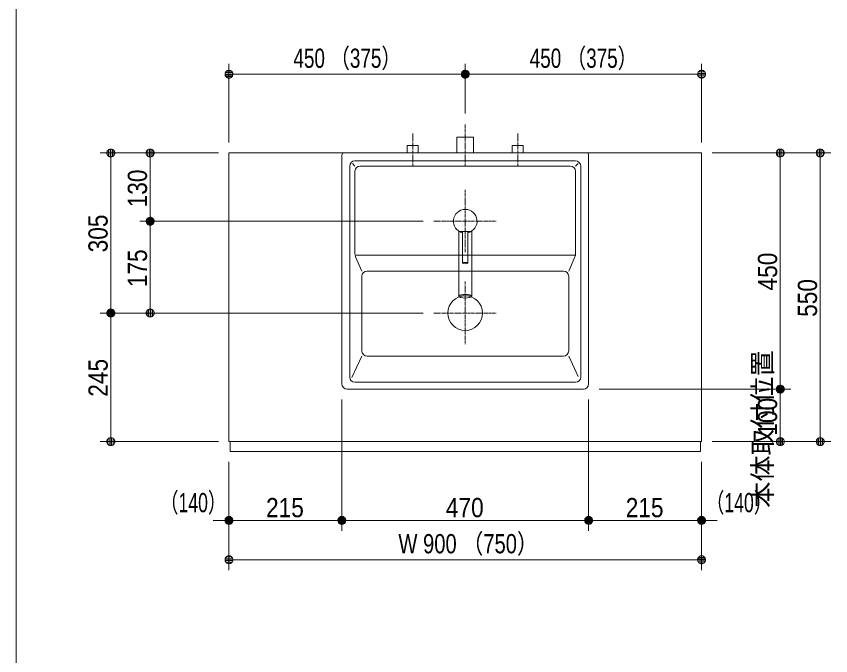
# Model space of a CAD drawing. Units: millimetres, scale not verified. Extents: x -6062 to 6062, y -3045 to 3045.
# Drawn here: x -2922 to -1372, y -778 to 440 of the extents above; entities that cross this region are included whole.
import ezdxf
from ezdxf.enums import TextEntityAlignment as Align

# ---------------------------------------------------------------- set-up
doc = ezdxf.new("R2010")
doc.units = ezdxf.units.MM
doc.header["$LTSCALE"] = 20
doc.linetypes.add('CHAIN1', pattern=[8, 5, -1, 1, -1])
for name, color, linetype, lineweight in [('0-0_1図面枠', 7, 'Continuous', 9), ('0-1_2寸法-1', 7, 'Continuous', 9), ('0-2_0', 7, 'Continuous', 9), ('0-3_2寸法-2', 7, 'Continuous', 9), ('0-4_5ボウル・キャビネット', 7, 'Continuous', 9), ('0-5_4給排水', 7, 'Continuous', 9)]:
    doc.layers.add(name, color=color, linetype=linetype, lineweight=lineweight)
doc.styles.add('ＭＳ Ｐゴシック', font='')
doc.styles.get('ＭＳ Ｐゴシック').set_extended_font_data('MS PGothic')

# ---------------------------------------------------------------- blocks, each defined once
blk = doc.blocks.new('グループ-4')
at = {"layer": '0-0_1図面枠'}
blk.add_line((-22700, 41000), (-22700, -48600), dxfattribs=at)
blk = doc.blocks.new('_Dot')
at = {"layer": '0-2_0'}
for p, q in [((-10, 0), (-20, 0)), ((9.78, 2), (-9.78, 2)), ((7.99, 6), (-7.99, 6)), ((9.16, -3.98), (-9.16, -3.98)), ((6, -7.98), (-6, -7.98))]:
    blk.add_line(p, q, dxfattribs=at)
for points in [[(10, 0), (9.92, 1.25), (9.69, 2.49), (9.3, 3.68), (8.76, 4.82), (8.09, 5.88), (7.29, 6.85), (6.37, 7.71), (5.36, 8.44), (4.26, 9.05), (3.09, 9.51), (1.87, 9.82), (0.63, 9.98), (-0.63, 9.98), (-1.87, 9.82), (-3.09, 9.51), (-4.26, 9.05), (-5.36, 8.44), (-6.37, 7.71), (-7.29, 6.85), (-8.09, 5.88), (-8.76, 4.82), (-9.3, 3.68), (-9.69, 2.49), (-9.92, 1.25), (-10, 0), (0, 0)], [(-10, 0), (-9.92, -1.25), (-9.69, -2.49), (-9.3, -3.68), (-8.76, -4.82), (-8.09, -5.88), (-7.29, -6.85), (-6.37, -7.71), (-5.36, -8.44), (-4.26, -9.05), (-3.09, -9.51), (-1.87, -9.82), (-0.63, -9.98), (0.63, -9.98), (1.87, -9.82), (3.09, -9.51), (4.26, -9.05), (5.36, -8.44), (6.37, -7.71), (7.29, -6.85), (8.09, -5.88), (8.76, -4.82), (9.3, -3.68), (9.69, -2.49), (9.92, -1.25), (10, 0), (0, 0)]]:
    blk.add_lwpolyline(points, close=True, dxfattribs=at)
blk = doc.blocks.new('グループ-38')
at = {"layer": '0-4_5ボウル・キャビネット'}
for p, q in [((-10300, 3520), (-10300, -5200)), ((-980, 3600), (-10220, 3600)), ((-900, -5200), (-900, 3520)), ((-9800, 3100), (-9892.5, 3192.5)), ((-1400, 3300), (-9800, 3300)), ((-1400, 3100), (-1300, 3200)), ((-10000, 3100), (-10000, -4940)), ((-9800, 2900), (-9800, -237.8)), ((-1600, 3100), (-9600, 3100)), ((-1400, -237.8), (-1400, 2900)), ((-1200, -4940), (-1200, 3100)), ((-9754, -300), (-1406.5, -300)), ((-9775.3, -357.1), (-9540, -900)), ((-1660, -900), (-1424.7, -357.1)), ((-1860, -900), (-9340, -900)), ((-9540, -1100), (-9540, -3940)), ((-1660, -3940), (-1660, -1100)), ((-9914.6, -4954.3), (-9540, -4140)), ((-9340, -4140), (-1860, -4140)), ((-1660, -4140), (-1299.5, -4923.8)), ((-9800, -5140), (-1400, -5140)), ((-10100, -5400), (-1100, -5400))]:
    blk.add_line(p, q, dxfattribs=at)
at = {"layer": '0-4_5ボウル・キャビネット', "linetype": 'CHAIN1'}
for p, q in [((-5600, -1300), (-5600, -3700)), ((-6800, -2500), (-4400, -2500))]:
    blk.add_line(p, q, dxfattribs=at)
at = {"layer": '0-4_5ボウル・キャビネット'}
blk.add_circle((-5600, -2500), 660, dxfattribs=at)
for centre, radius, start, end in [((-10220, 3520), 80, 90, 180), ((-980, 3520), 80, 0, 90), ((-9800, 3100), 200, 90, 180), ((-1400, 3100), 200, 0, 90), ((-9600, 2900), 200, 90, 180), ((-1600, 2900), 200, 0, 90), ((-9500, -237.8), 300, 180, 203.42869), ((-1700, -237.8), 300, 336.57131, 0), ((-9340, -1100), 200, 90, 180), ((-1860, -1100), 200, 0, 90), ((-9340, -3940), 200, 180, 270), ((-1860, -3940), 200, 270, 0), ((-9800, -4940), 200, 180, 270), ((-1400, -4940), 200, 270, 0), ((-10100, -5200), 200, 180, 270), ((-1100, -5200), 200, 270, 0)]:
    blk.add_arc(centre, radius, start, end, dxfattribs=at)
blk = doc.blocks.new('グループ-39')
at = {"layer": '0-5_4給排水', "linetype": 'CHAIN1'}
for p, q in [((-5600, 2200), (-5600, -200)), ((-6800, 1000), (-4400, 1000))]:
    blk.add_line(p, q, dxfattribs=at)
at = {"layer": '0-5_4給排水'}
blk.add_line((-5375.5, 610), (-5824.5, 610), dxfattribs=at)
for points in [[(-5850, -514.9), (-5850, -463), (-5850, -411.2), (-5850, -359.3), (-5850, -307.5), (-5850, -255.6), (-5850, -203.8), (-5850, -151.9), (-5850, -100.1), (-5850, -48.2), (-5850, 3.6), (-5850, 55.5), (-5850, 107.3), (-5850, 159.2), (-5850, 211), (-5850, 262.9), (-5850, 314.7), (-5850, 366.6), (-5850, 418.4), (-5850, 470.3), (-5850, 522.1), (-5850, 574), (-5850, 625.8)], [(-5350, 625.8), (-5350, 574), (-5350, 522.1), (-5350, 470.3), (-5350, 418.4), (-5350, 366.6), (-5350, 314.7), (-5350, 262.9), (-5350, 211), (-5350, 159.2), (-5350, 107.3), (-5350, 55.5), (-5350, 3.6), (-5350, -48.2), (-5350, -100.1), (-5350, -151.9), (-5350, -203.8), (-5350, -255.6), (-5350, -307.5), (-5350, -359.3), (-5350, -411.2), (-5350, -463), (-5350, -514.9), (-5350, -566.7), (-5350, -618.6), (-5350, -670.4), (-5350, -722.3), (-5350, -774.1), (-5350, -826), (-5350, -877.8), (-5350, -929.7), (-5350, -981.5), (-5350, -1033.4), (-5350, -1085.2), (-5350, -1137.1), (-5350, -1188.9), (-5350, -1240.8), (-5350, -1292.6), (-5350, -1344.5), (-5350, -1396.3)], [(-5700, 211.2), (-5700, 232), (-5700, 252.8), (-5700, 273.5), (-5700, 294.3), (-5700, 315.1), (-5700, 335.9), (-5700, 356.7), (-5700, 377.5), (-5700, 398.3), (-5700, 419), (-5700, 439.8), (-5700, 460.6), (-5700, 481.4), (-5700, 502.2), (-5700, 523), (-5700, 543.8), (-5700, 564.5), (-5700, 585.3), (-5700, 606.1), (-5683.1, 610), (-5662.3, 610), (-5641.5, 610), (-5620.7, 610), (-5600, 610), (-5579.2, 610), (-5558.4, 610), (-5537.6, 610), (-5516.8, 610), (-5500, 606), (-5500, 585.2), (-5500, 564.5), (-5500, 543.7), (-5500, 522.9), (-5500, 502.1), (-5500, 481.3), (-5500, 460.5), (-5500, 439.7), (-5500, 419), (-5500, 398.2)], [(-5500, 398.2), (-5500, 377.4), (-5500, 356.6), (-5500, 335.8), (-5500, 315), (-5500, 294.2), (-5500, 273.5), (-5500, 252.7), (-5500, 231.9), (-5500, 211.1), (-5500, 190.3), (-5500, 169.5), (-5500, 148.7), (-5500, 128), (-5500, 107.2), (-5500, 86.4), (-5500, 65.6), (-5500, 44.8), (-5500, 24), (-5500, 3.2), (-5500, -17.5), (-5500, -38.3), (-5500, -59.1), (-5500, -79.9), (-5500, -100.7), (-5500, -121.5), (-5500, -142.3), (-5500, -163), (-5500, -183.8), (-5500, -204.6), (-5500, -225.4), (-5500, -246.2), (-5500, -267), (-5500, -287.8), (-5500, -308.5), (-5500, -329.3), (-5500, -350.1), (-5500, -370.9), (-5500, -391.7), (-5500, -412.5)], [(-5700, -599.5), (-5700, -578.7), (-5700, -557.9), (-5700, -537.1), (-5700, -516.3), (-5700, -495.5), (-5700, -474.8), (-5700, -454), (-5700, -433.2), (-5700, -412.4), (-5700, -391.6), (-5700, -370.8), (-5700, -350), (-5700, -329.2), (-5700, -308.5), (-5700, -287.7), (-5700, -266.9), (-5700, -246.1), (-5700, -225.3), (-5700, -204.5), (-5700, -183.7), (-5700, -163), (-5700, -142.2), (-5700, -121.4), (-5700, -100.6), (-5700, -79.8), (-5700, -59), (-5700, -38.2), (-5700, -17.5), (-5700, 3.3), (-5700, 24.1), (-5700, 44.9), (-5700, 65.7), (-5700, 86.5), (-5700, 107.3), (-5700, 128), (-5700, 148.8), (-5700, 169.6), (-5700, 190.4), (-5700, 211.2)], [(-5350, -1396.3), (-5350, -1448.2), (-5350, -1500), (-5350, -1551.9), (-5350, -1603.7), (-5350, -1655.6), (-5350, -1707.4), (-5350, -1759.3), (-5350, -1811.1), (-5350, -1863), (-5423.5, -1908.5), (-5600, -1927.3), (-5776.5, -1908.5), (-5850, -1863), (-5850, -1811.1), (-5850, -1759.3), (-5850, -1707.4), (-5850, -1655.6), (-5850, -1603.7), (-5850, -1551.9), (-5850, -1500), (-5850, -1448.2), (-5850, -1396.3), (-5850, -1344.5), (-5850, -1292.6), (-5850, -1240.8), (-5850, -1188.9), (-5850, -1137.1), (-5850, -1085.2), (-5850, -1033.4), (-5850, -981.5), (-5850, -929.7), (-5850, -877.8), (-5850, -826), (-5850, -774.1), (-5850, -722.3), (-5850, -670.4), (-5850, -618.6), (-5850, -566.7), (-5850, -514.9)], [(-5500, -412.5), (-5500, -433.3), (-5500, -454), (-5500, -474.8), (-5500, -495.6), (-5500, -516.4), (-5500, -537.2), (-5500, -558), (-5500, -578.8), (-5500, -599.5), (-5529.4, -617.8), (-5600.1, -625.3), (-5670.8, -617.8), (-5700, -599.5), (-5700, -599.5), (-5699.9, -598.4), (-5699.7, -597.4), (-5699.3, -596.4), (-5698.8, -595.4), (-5698.1, -594.4), (-5697.3, -593.4), (-5696.3, -592.4), (-5695.2, -591.5), (-5693.9, -590.5), (-5692.5, -589.6), (-5690.9, -588.7), (-5689.1, -587.7), (-5687.3, -586.8), (-5685.2, -585.9), (-5683.1, -585.1), (-5680.9, -584.2), (-5678.5, -583.4), (-5676, -582.6), (-5673.4, -581.9), (-5670.8, -581.2), (-5668, -580.5), (-5665, -579.8), (-5662, -579.1), (-5658.9, -578.5), (-5655.6, -578)], [(-5655.6, -578), (-5652.3, -577.4), (-5648.8, -576.9), (-5645.3, -576.4), (-5641.8, -575.9), (-5638.2, -575.5), (-5634.5, -575.2), (-5630.9, -574.8), (-5627.1, -574.5), (-5623.4, -574.3), (-5619.6, -574.1), (-5615.8, -573.9), (-5611.9, -573.8), (-5608, -573.7), (-5604, -573.6), (-5600, -573.6), (-5596, -573.6), (-5592, -573.7), (-5588.1, -573.8), (-5584.2, -573.9), (-5580.4, -574.1), (-5576.6, -574.3), (-5572.9, -574.5), (-5569.1, -574.8), (-5565.5, -575.2), (-5561.8, -575.5), (-5558.2, -575.9), (-5554.7, -576.4), (-5551.2, -576.9), (-5547.7, -577.4), (-5544.4, -578), (-5541.1, -578.5), (-5538, -579.1), (-5535, -579.8), (-5532, -580.5), (-5529.2, -581.2), (-5526.6, -581.9), (-5524, -582.6), (-5521.5, -583.4), (-5519.1, -584.2)], [(-5519.1, -584.2), (-5516.9, -585.1), (-5514.8, -585.9), (-5512.7, -586.8), (-5510.9, -587.7), (-5509.1, -588.7), (-5507.5, -589.6), (-5506.1, -590.5), (-5504.8, -591.5), (-5503.7, -592.4), (-5502.7, -593.4), (-5501.9, -594.4), (-5501.2, -595.4), (-5500.7, -596.4), (-5500.3, -597.4), (-5500.1, -598.4), (-5500, -599.5), (-5500, -599.5)], [(-5850, -1862.6), (-5849.8, -1860), (-5849.2, -1857.5), (-5848.3, -1854.9), (-5847, -1852.4), (-5845.3, -1850), (-5843.2, -1847.5), (-5840.8, -1845.1), (-5837.9, -1842.7), (-5834.7, -1840.3), (-5831.2, -1837.9), (-5827.2, -1835.6), (-5822.9, -1833.3), (-5818.2, -1831), (-5813.1, -1828.8), (-5807.7, -1826.6), (-5802.1, -1824.5), (-5796.2, -1822.5), (-5790.1, -1820.5), (-5783.6, -1818.7), (-5776.9, -1816.8), (-5769.9, -1815.1), (-5762.6, -1813.4), (-5755.1, -1811.8), (-5747.2, -1810.3), (-5739.1, -1808.9), (-5730.7, -1807.5), (-5722.1, -1806.2), (-5713.3, -1804.9), (-5704.4, -1803.8), (-5695.4, -1802.8), (-5686.3, -1801.9), (-5677.2, -1801), (-5667.9, -1800.3), (-5658.5, -1799.7), (-5649, -1799.1), (-5639.4, -1798.7), (-5629.7, -1798.4), (-5619.9, -1798.1), (-5610, -1798)], [(-5610, -1798), (-5600, -1797.9), (-5590, -1798), (-5580.1, -1798.1), (-5570.3, -1798.4), (-5560.6, -1798.7), (-5551, -1799.1), (-5541.5, -1799.7), (-5532.1, -1800.3), (-5522.8, -1801), (-5513.7, -1801.9), (-5504.6, -1802.8), (-5495.6, -1803.8), (-5486.7, -1804.9), (-5477.9, -1806.2), (-5469.3, -1807.5), (-5460.9, -1808.9), (-5452.8, -1810.3), (-5444.9, -1811.8), (-5437.4, -1813.4), (-5430.1, -1815.1), (-5423.1, -1816.8), (-5416.4, -1818.7), (-5409.9, -1820.5), (-5403.8, -1822.5), (-5397.9, -1824.5), (-5392.3, -1826.6), (-5386.9, -1828.8), (-5381.8, -1831), (-5377.1, -1833.3), (-5372.8, -1835.6), (-5368.8, -1837.9), (-5365.3, -1840.3), (-5362.1, -1842.7), (-5359.2, -1845.1), (-5356.8, -1847.5), (-5354.7, -1850), (-5353, -1852.4), (-5351.7, -1854.9), (-5350.8, -1857.5)], [(-5350.8, -1857.5), (-5350.2, -1860), (-5350, -1862.6), (-5350, -1862.6)]]:
    blk.add_lwpolyline(points, dxfattribs=at)
blk.add_arc((-5600, 1000), 450, 282.83959, 257.16469, dxfattribs=at)
blk = doc.blocks.new('グループ-40')
at = {"layer": '0-5_4給排水'}
blk.add_blockref('グループ-39', (0, 0), dxfattribs=at)
blk = doc.blocks.new('グループ-48')
at = {"layer": '0-5_4給排水', "linetype": 'CHAIN1'}
blk.add_line((-5600, 3100), (-5600, 4700), dxfattribs=at)
at = {"layer": '0-5_4給排水'}
blk.add_lwpolyline([(-5920, 3600), (-5920, 4200), (-5280, 4200), (-5280, 3600)], dxfattribs=at)
blk = doc.blocks.new('止水栓_平面_W100')
at = {"layer": '0-5_4給排水', "linetype": 'CHAIN1'}
for p, q in [((-2000, -500), (-2000, 780)), ((2000, -500), (2000, 780))]:
    blk.add_line(p, q, dxfattribs=at)
at = {"layer": '0-5_4給排水'}
for points in [[(-2210, 0), (-2210, 280), (-1790, 280), (-1790, 0)], [(1790, 0), (1790, 280), (2210, 280), (2210, 0)]]:
    blk.add_lwpolyline(points, dxfattribs=at)

msp = doc.modelspace()

# ---------------------------------------------------------------- linework, layer by layer
at = {"layer": '0-1_2寸法-1'}
for p, q in [((-2517.5, 200), (-2517.5, 350)), ((-2067.5, 255), (-2067.5, 350)), ((-2067.5, 255), (-2067.5, 350)), ((-1617.5, 200), (-1617.5, 350)), ((-2082.51, 330), (-2502.49, 330)), ((-2052.49, 330), (-1632.51, 330)), ((-2687.5, 180), (-2762.5, 180)), ((-2537.5, 180), (-2687.5, 180)), ((-1597.5, 180), (-1447.5, 180)), ((-1446.5, 180), (-1371.5, 180)), ((-2742.5, -109.99), (-2742.5, 164.99)), ((-2667.5, 65.01), (-2667.5, 164.99)), ((-1467.5, 164.99), (-1467.5, -254.99)), ((-1391.5, -354.99), (-1391.5, 164.99)), ((-2147.5, 50), (-2687.5, 50)), ((-2147.5, 50), (-2687.5, 50)), ((-2667.5, 34.99), (-2667.5, -109.99)), ((-2687.5, -125), (-2762.5, -125)), ((-2687.5, -125), (-2762.5, -125)), ((-2147.5, -125), (-2687.5, -125)), ((-2742.5, -140.01), (-2742.5, -354.99)), ((-1812.5, -270), (-1447.5, -270)), ((-1597.5, -270), (-1447.5, -270)), ((-2302.5, -290), (-2302.5, -540)), ((-1832.5, -290), (-1832.5, -540)), ((-1467.5, -285.01), (-1467.5, -354.99)), ((-2537.5, -370), (-2762.5, -370)), ((-1597.5, -370), (-1447.5, -370)), ((-1446.5, -370), (-1371.5, -370)), ((-2517.5, -408.5), (-2517.5, -540)), ((-2302.5, -408.5), (-2302.5, -540)), ((-1832.5, -408.5), (-1832.5, -540)), ((-1617.5, -408.5), (-1617.5, -540)), ((-2317.51, -520), (-2502.49, -520)), ((-1847.51, -520), (-2287.49, -520)), ((-1817.49, -520), (-1632.51, -520)), ((-2517.5, -540), (-2517.5, -615)), ((-1617.5, -540), (-1617.5, -615)), ((-1632.51, -595), (-2502.49, -595))]:
    msp.add_line(p, q, dxfattribs=at)
at = {"layer": '0-3_2寸法-2'}
for p, q in [((-2517.5, -408.5), (-2517.5, -540)), ((-2302.5, -408.5), (-2302.5, -540)), ((-1832.5, -408.5), (-1832.5, -540)), ((-1617.5, -408.5), (-1617.5, -540)), ((-2532.51, -520), (-2547.51, -520)), ((-2302.5, -520), (-2517.5, -520)), ((-2287.49, -520), (-2272.49, -520)), ((-1847.51, -520), (-1862.51, -520)), ((-1832.5, -520), (-1617.5, -520)), ((-1602.49, -520), (-1587.49, -520))]:
    msp.add_line(p, q, dxfattribs=at)
at = {"layer": '0-4_5ボウル・キャビネット'}
for points in [[(-2517.5, 180), (-1617.5, 180), (-1617.5, -370), (-2517.5, -370)], [(-2515.5, -370), (-1619.5, -370), (-1619.5, -388.5), (-2515.5, -388.5)]]:
    msp.add_lwpolyline(points, close=True, dxfattribs=at)

# ---------------------------------------------------------------- block references
at = {"layer": '0-0_1図面枠', "xscale": 0.05, "yscale": 0.05}
msp.add_blockref('グループ-4', (-1787.5, 0), dxfattribs=at)
at = {"layer": '0-1_2寸法-1', "xscale": 0.7503418, "yscale": 0.7503418}
for p, rotation in [((-2517.5, 330), 180), ((-2067.5, 330), 180), ((-2742.5, 180), 90), ((-2667.5, 180), 90), ((-1467.5, 180), 90), ((-1391.5, 180), 90), ((-2667.5, 50), 270), ((-2667.5, 50), 90), ((-2742.5, -125), 270), ((-2742.5, -125), 90), ((-2667.5, -125), 270), ((-1467.5, -270), 270), ((-1467.5, -270), 90), ((-2742.5, -370), 270), ((-1467.5, -370), 270), ((-1391.5, -370), 270), ((-2517.5, -520), 180), ((-2302.5, -520), 180), ((-1832.5, -520), 180), ((-2517.5, -595), 180)]:
    msp.add_blockref('_Dot', p, dxfattribs=dict(at, rotation=rotation))
for p in [(-2067.5, 330), (-1617.5, 330), (-2302.5, -520), (-1832.5, -520), (-1617.5, -520), (-1617.5, -595)]:
    msp.add_blockref('_Dot', p, dxfattribs=at)
at = {"layer": '0-3_2寸法-2', "xscale": 0.7503418, "yscale": 0.7503418}
for p in [(-2517.5, -520), (-1832.5, -520)]:
    msp.add_blockref('_Dot', p, dxfattribs=at)
at = {"layer": '0-3_2寸法-2', "xscale": 0.7503418, "yscale": 0.7503418, "rotation": 180}
for p in [(-2302.5, -520), (-1617.5, -520)]:
    msp.add_blockref('_Dot', p, dxfattribs=at)
at = {"layer": '0-4_5ボウル・キャビネット', "xscale": 0.05, "yscale": 0.05}
for name in ['グループ-38', 'グループ-40']:
    msp.add_blockref(name, (-1787.5, 0), dxfattribs=at)
at = {"layer": '0-5_4給排水', "xscale": 0.05, "yscale": 0.05}
for name, p in [('グループ-48', (-1787.5, 0)), ('止水栓_平面_W100', (-2067.5, 180))]:
    msp.add_blockref(name, p, dxfattribs=at)

# ---------------------------------------------------------------- texts
at = {"layer": '0-1_2寸法-1', "style": 'ＭＳ Ｐゴシック'}
for s, height, width, p in [('450 （375）', 36.66, 0.75, (-2394.71, 331.19)), ('450 （375）', 36.66, 0.75, (-1944.71, 331.19)), ('215', 36.66, 0.9, (-2446.89, -524.96)), ('470', 36.66, 0.9, (-2104.39, -524.96)), ('215', 36.66, 0.9, (-1761.89, -524.96)), ('W 900 （750）', 36.69, 0.8, (-2194.77, -593.81))]:
    msp.add_text(s, height=height, dxfattribs=dict(at, width=width)).set_placement(p, align=Align.BOTTOM_LEFT)
at = {"layer": '0-1_2寸法-1', "style": 'ＭＳ Ｐゴシック', "width": 0.9}
for s, p in [('130', (-2662.54, 76.39)), ('305', (-2737.54, -9.39)), ('175', (-2662.54, -75.72)), ('450', (-1462.54, -81.89)), ('550', (-1386.54, -132.28)), ('245', (-2737.44, -284.39)), ('100', (-1462.54, -358.61))]:
    msp.add_text(s, height=36.66, rotation=90, dxfattribs=at).set_placement(p, align=Align.BOTTOM_LEFT)
at = {"layer": '0-3_2寸法-2', "style": 'ＭＳ Ｐゴシック'}
msp.add_text('本体取付位置', height=36.66, rotation=90, dxfattribs=at).set_placement((-1472.19, -496.14), align=Align.BOTTOM_LEFT)
at = {"layer": '0-3_2寸法-2', "style": 'ＭＳ Ｐゴシック', "width": 0.7}
for p in [(-2648.57, -515.51), (-1609, -515.51)]:
    msp.add_text('（140）', height=36.66, dxfattribs=at).set_placement(p, align=Align.BOTTOM_LEFT)

doc.saveas('drawing.dxf')
